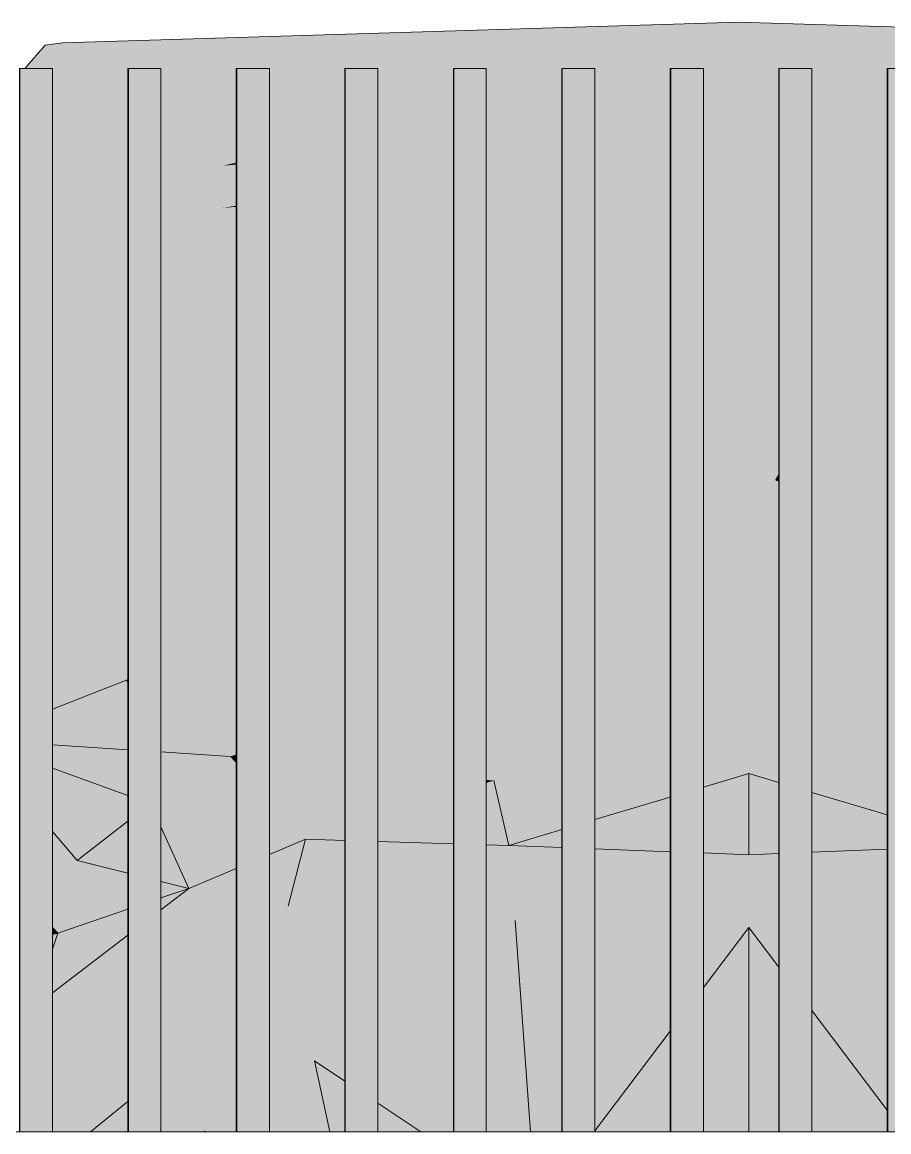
# Model space of a CAD drawing. Header units: millimetres. Extents: x 365175 to 2667127, y -330297 to -162108.
# Drawn here: x 1852694 to 1853493, y -318911 to -317888 of the extents above; entities that cross this region are included whole.
import ezdxf

# ---------------------------------------------------------------- set-up
doc = ezdxf.new("R2010")
doc.units = ezdxf.units.MM
doc.header["$MEASUREMENT"] = 0
doc.layers.add('Cars', color=7, linetype='Continuous')
doc.layers.add('TopoAlt', color=7, linetype='Continuous')

# ---------------------------------------------------------------- blocks, each defined once
blk = doc.blocks.new('Élément de coupe_582_6', base_point=(1445436.1, -319511))
at = {"layer": 'TopoAlt', "color": 190, "linetype": 'Continuous', "lineweight": 5, "true_color": 0x8002ff}
blk.add_line((1854698.7, -318911), (1838007, -318911), dxfattribs=at)
blk = doc.blocks.new('Élément de coupe_594_6', base_point=(1445436.1, -319511))
at = {"linetype": 'Continuous', "lineweight": 0, "true_color": 0x000000}
for points in [[(1853491.3, -317931), (1853491.3, -318911), (1853491.7, -318911), (1853491.7, -317931)], [(1853491.3, -317931), (1853491.3, -318911), (1853491.7, -318911), (1853491.7, -317931)], [(1853491.7, -317931), (1853491.7, -318911), (1853521.7, -318911), (1853521.7, -317931)]]:
    blk.add_hatch(color=18, dxfattribs=at).paths.add_polyline_path(points)
at = {"color": 18, "linetype": 'Continuous', "lineweight": 5, "true_color": 0x330000}
for p, q in [((1853491.3, -317931), (1853491.7, -317931)), ((1853491.3, -318911), (1853491.3, -317931)), ((1853491.7, -317931), (1853521.7, -317931)), ((1853491.7, -318911), (1853491.7, -317931)), ((1853521.7, -318911), (1853521.7, -317931))]:
    blk.add_line(p, q, dxfattribs=at)
blk = doc.blocks.new('Élément de coupe_595_6', base_point=(1445436.1, -319511))
at = {"linetype": 'Continuous', "lineweight": 0, "true_color": 0x000000}
for points in [[(1853391.3, -317931), (1853391.3, -318911), (1853391.7, -318911), (1853391.7, -317931)], [(1853391.3, -317931), (1853391.3, -318911), (1853391.7, -318911), (1853391.7, -317931)], [(1853391.7, -317931), (1853391.7, -318911), (1853421.7, -318911), (1853421.7, -317931)]]:
    blk.add_hatch(color=18, dxfattribs=at).paths.add_polyline_path(points)
at = {"color": 18, "linetype": 'Continuous', "lineweight": 5, "true_color": 0x330000}
for p, q in [((1853391.3, -317931), (1853391.7, -317931)), ((1853391.3, -318911), (1853391.3, -317931)), ((1853391.7, -317931), (1853421.7, -317931)), ((1853391.7, -318911), (1853391.7, -317931)), ((1853421.7, -318911), (1853421.7, -317931))]:
    blk.add_line(p, q, dxfattribs=at)
blk = doc.blocks.new('Élément de coupe_596_6', base_point=(1445436.1, -319511))
at = {"linetype": 'Continuous', "lineweight": 0, "true_color": 0x000000}
for points in [[(1853291.3, -317931), (1853291.3, -318911), (1853291.8, -318911), (1853291.8, -317931)], [(1853291.3, -317931), (1853291.3, -318911), (1853291.8, -318911), (1853291.8, -317931)], [(1853291.8, -317931), (1853291.8, -318911), (1853321.8, -318911), (1853321.8, -317931)]]:
    blk.add_hatch(color=18, dxfattribs=at).paths.add_polyline_path(points)
at = {"color": 18, "linetype": 'Continuous', "lineweight": 5, "true_color": 0x330000}
for p, q in [((1853291.3, -317931), (1853291.8, -317931)), ((1853291.3, -318911), (1853291.3, -317931)), ((1853291.8, -317931), (1853321.8, -317931)), ((1853291.8, -318911), (1853291.8, -317931)), ((1853321.8, -318911), (1853321.8, -317931))]:
    blk.add_line(p, q, dxfattribs=at)
blk = doc.blocks.new('Élément de coupe_597_6', base_point=(1445436.1, -319511))
at = {"linetype": 'Continuous', "lineweight": 0, "true_color": 0x000000}
for points in [[(1853191.4, -317931), (1853191.4, -318911), (1853191.8, -318911), (1853191.8, -317931)], [(1853191.4, -317931), (1853191.4, -318911), (1853191.8, -318911), (1853191.8, -317931)], [(1853191.8, -317931), (1853191.8, -318911), (1853221.8, -318911), (1853221.8, -317931)]]:
    blk.add_hatch(color=18, dxfattribs=at).paths.add_polyline_path(points)
at = {"color": 18, "linetype": 'Continuous', "lineweight": 5, "true_color": 0x330000}
for p, q in [((1853191.4, -317931), (1853191.8, -317931)), ((1853191.4, -318911), (1853191.4, -317931)), ((1853191.8, -317931), (1853221.8, -317931)), ((1853191.8, -318911), (1853191.8, -317931)), ((1853221.8, -318911), (1853221.8, -317931))]:
    blk.add_line(p, q, dxfattribs=at)
blk = doc.blocks.new('Élément de coupe_598_6', base_point=(1445436.1, -319511))
at = {"linetype": 'Continuous', "lineweight": 0, "true_color": 0x000000}
for points in [[(1853091.4, -318911), (1853091.8, -318911), (1853091.8, -317931), (1853091.4, -317931)], [(1853091.4, -318911), (1853091.8, -318911), (1853091.8, -317931), (1853091.4, -317931)], [(1853091.8, -317931), (1853091.8, -318911), (1853121.8, -318911), (1853121.8, -317931)]]:
    blk.add_hatch(color=18, dxfattribs=at).paths.add_polyline_path(points)
at = {"color": 18, "linetype": 'Continuous', "lineweight": 5, "true_color": 0x330000}
for p, q in [((1853091.4, -317931), (1853091.8, -317931)), ((1853091.4, -318911), (1853091.4, -317931)), ((1853091.8, -317931), (1853121.8, -317931)), ((1853091.8, -318911), (1853091.8, -317931)), ((1853121.8, -318911), (1853121.8, -317931))]:
    blk.add_line(p, q, dxfattribs=at)
blk = doc.blocks.new('Élément de coupe_599_6', base_point=(1445436.1, -319511))
at = {"linetype": 'Continuous', "lineweight": 0, "true_color": 0x000000}
for points in [[(1852991.4, -318911), (1852991.8, -318911), (1852991.8, -317931), (1852991.4, -317931)], [(1852991.4, -318911), (1852991.8, -318911), (1852991.8, -317931), (1852991.4, -317931)], [(1852991.8, -317931), (1852991.8, -318911), (1853021.8, -318911), (1853021.8, -317931)]]:
    blk.add_hatch(color=18, dxfattribs=at).paths.add_polyline_path(points)
at = {"color": 18, "linetype": 'Continuous', "lineweight": 5, "true_color": 0x330000}
for p, q in [((1852991.4, -317931), (1852991.8, -317931)), ((1852991.4, -318911), (1852991.4, -317931)), ((1852991.8, -317931), (1853021.8, -317931)), ((1852991.8, -318911), (1852991.8, -317931)), ((1853021.8, -318911), (1853021.8, -317931))]:
    blk.add_line(p, q, dxfattribs=at)
blk = doc.blocks.new('Élément de coupe_600_6', base_point=(1445436.1, -319511))
at = {"linetype": 'Continuous', "lineweight": 0, "true_color": 0x000000}
for points in [[(1852891.4, -318911), (1852891.9, -318911), (1852891.9, -317931), (1852891.4, -317931)], [(1852891.4, -318911), (1852891.9, -318911), (1852891.9, -317931), (1852891.4, -317931)], [(1852891.9, -317931), (1852891.9, -318911), (1852921.9, -318911), (1852921.9, -317931)]]:
    blk.add_hatch(color=18, dxfattribs=at).paths.add_polyline_path(points)
at = {"color": 18, "linetype": 'Continuous', "lineweight": 5, "true_color": 0x330000}
for p, q in [((1852891.4, -317931), (1852891.9, -317931)), ((1852891.4, -318911), (1852891.4, -317931)), ((1852891.9, -317931), (1852921.9, -317931)), ((1852891.9, -318911), (1852891.9, -317931)), ((1852921.9, -318911), (1852921.9, -317931))]:
    blk.add_line(p, q, dxfattribs=at)
blk = doc.blocks.new('Élément de coupe_601_6', base_point=(1445436.1, -319511))
at = {"linetype": 'Continuous', "lineweight": 0, "true_color": 0x000000}
for points in [[(1852791.5, -318911), (1852791.9, -318911), (1852791.9, -317931), (1852791.5, -317931)], [(1852791.5, -318911), (1852791.9, -318911), (1852791.9, -317931), (1852791.5, -317931)], [(1852791.9, -317931), (1852791.9, -318911), (1852821.9, -318911), (1852821.9, -317931)]]:
    blk.add_hatch(color=18, dxfattribs=at).paths.add_polyline_path(points)
at = {"color": 18, "linetype": 'Continuous', "lineweight": 5, "true_color": 0x330000}
for p, q in [((1852791.5, -317931), (1852791.9, -317931)), ((1852791.5, -318911), (1852791.5, -317931)), ((1852791.9, -317931), (1852821.9, -317931)), ((1852791.9, -318911), (1852791.9, -317931)), ((1852821.9, -318911), (1852821.9, -317931))]:
    blk.add_line(p, q, dxfattribs=at)
blk = doc.blocks.new('Élément de coupe_602_6', base_point=(1445436.1, -319511))
at = {"linetype": 'Continuous', "lineweight": 0, "true_color": 0x000000}
for points in [[(1852691.5, -318911), (1852691.9, -318911), (1852691.9, -317931), (1852691.5, -317931)], [(1852691.5, -318911), (1852691.9, -318911), (1852691.9, -317931), (1852691.5, -317931)], [(1852691.9, -317931), (1852691.9, -318911), (1852721.9, -318911), (1852721.9, -317931)]]:
    blk.add_hatch(color=18, dxfattribs=at).paths.add_polyline_path(points)
at = {"color": 18, "linetype": 'Continuous', "lineweight": 5, "true_color": 0x330000}
for p, q in [((1852691.5, -317931), (1852691.9, -317931)), ((1852691.5, -318911), (1852691.5, -317931)), ((1852691.9, -317931), (1852721.9, -317931)), ((1852691.9, -318911), (1852691.9, -317931)), ((1852721.9, -318911), (1852721.9, -317931))]:
    blk.add_line(p, q, dxfattribs=at)
blk = doc.blocks.new('Élément de coupe_771_6', base_point=(1445436.1, -319511))
at = {"layer": 'Cars', "linetype": 'Continuous', "lineweight": 0, "true_color": 0x000000}
for points in [[(1853352.8, -317891), (1853354.4, -317888.3), (1852715.3, -317909.4)], [(1852731.2, -317907.2), (1852715.3, -317909.4), (1853354.4, -317888.3)], [(1853352.8, -317891), (1852715.3, -317909.4), (1852716.2, -317931), (1852721.9, -317931), (1852721.9, -317935)], [(1852721.9, -317935), (1852721.9, -317935.3), (1852791.5, -317933.2), (1852791.5, -317931), (1852821.9, -317931), (1852821.9, -317932.3), (1853352.7, -317916.6), (1853352.8, -317891)], [(1853352.7, -317916.6), (1853989.3, -317931.5), (1853352.8, -317891)], [(1853354.4, -317888.3), (1853352.8, -317891), (1853991.3, -317907.5)], [(1853991.3, -317907.5), (1853352.8, -317891), (1853989.3, -317931.5)], [(1852715.3, -317909.4), (1852696.6, -317931), (1852716.2, -317931)], [(1852821.9, -317932.3), (1852821.9, -317973.2), (1852891.4, -317965.7), (1852891.4, -317931), (1852921.9, -317931), (1852921.9, -317962.5), (1852991.4, -317955.1), (1852991.4, -317931), (1853021.8, -317931), (1853021.8, -317951.8), (1853091.4, -317944.4), (1853091.4, -317931), (1853121.8, -317931), (1853121.8, -317941.2), (1853191.4, -317933.8), (1853191.4, -317931), (1853217.5, -317931), (1853352.7, -317916.6)], [(1853217.5, -317931), (1853221.8, -317931), (1853221.8, -317945.3), (1853352.7, -317916.6)], [(1853221.8, -317945.3), (1853221.8, -317991.5), (1853291.3, -317985.6), (1853291.3, -317931), (1853321.8, -317931), (1853321.8, -317983), (1853352.5, -317980.4), (1853352.7, -317916.6)], [(1853352.7, -317916.6), (1853352.5, -317980.4), (1853391.3, -317983.6), (1853391.3, -317931), (1853419, -317931)], [(1853352.7, -317916.6), (1853419, -317931), (1853421.7, -317931), (1853421.7, -317931.6), (1853491.3, -317946.7), (1853491.3, -317934.3)], [(1853352.7, -317916.6), (1853491.3, -317934.3), (1853491.3, -317931), (1853521.7, -317931), (1853521.7, -317938.2), (1853591.2, -317947), (1853591.2, -317931), (1853621.7, -317931), (1853621.7, -317950.9), (1853691.2, -317959.8), (1853691.2, -317931), (1853721.7, -317931), (1853721.7, -317963.7), (1853791.2, -317972.6), (1853791.2, -317931), (1853821.6, -317931), (1853821.6, -317976.5), (1853886.8, -317984.8), (1853891.2, -317982.5), (1853891.2, -317931), (1853921.6, -317931), (1853921.6, -317966.7), (1853989.3, -317931.5)], [(1853491.3, -317946.7), (1853421.7, -317931.6), (1853421.7, -317986.1), (1853491.3, -317991.9)], [(1852721.9, -317937.8), (1852791.5, -317967.5), (1852791.5, -317933.2), (1852721.9, -317935.3)], [(1852791.5, -317967.5), (1852721.9, -317937.8), (1852721.9, -318010.4), (1852791.5, -317981.6)], [(1853121.8, -317967.3), (1853191.4, -317952), (1853191.4, -317933.8), (1853121.8, -317941.2)], [(1853021.8, -317989.2), (1853091.4, -317973.9), (1853091.4, -317944.4), (1853021.8, -317951.8)], [(1853191.4, -317952), (1853121.8, -317967.3), (1853121.8, -318000), (1853191.4, -317994.1)], [(1852921.9, -318011.1), (1852991.4, -317995.9), (1852991.4, -317955.1), (1852921.9, -317962.5)], [(1852821.9, -317973.2), (1852821.9, -317983.6), (1852878.7, -318020.6), (1852891.4, -318017.8), (1852891.4, -317965.7)], [(1852721.9, -318010.4), (1852721.9, -318046.2), (1852791.5, -317988.5), (1852791.5, -317981.6)], [(1852821.9, -317983.6), (1852821.9, -318035.1), (1852878.7, -318020.6)], [(1853021.8, -318008.5), (1853091.4, -318002.6), (1853091.4, -317973.9), (1853021.8, -317989.2)], [(1853352.5, -317980.4), (1853321.8, -317987.6), (1853321.8, -318035.1), (1853352.7, -318034.3)], [(1853321.8, -317985.5), (1853352.5, -317980.4), (1853321.8, -317983)], [(1853321.8, -317987.6), (1853352.5, -317980.4), (1853321.8, -317985.5)], [(1853391.3, -317986.9), (1853352.5, -317980.4), (1853391.3, -317989)], [(1853352.5, -317980.4), (1853391.3, -317986.9), (1853391.3, -317983.6)], [(1853391.3, -317989), (1853352.5, -317980.4), (1853352.7, -318034.3), (1853391.3, -318035.1)], [(1852721.9, -318046.2), (1852721.9, -318060.5), (1852791.5, -318042.8), (1852791.5, -317988.5)], [(1853191.4, -317994.1), (1853121.8, -318000), (1853121.8, -318018.9), (1853191.4, -318007.3)], [(1853221.8, -318002.2), (1853291.3, -317990.6), (1853291.3, -317985.6), (1853221.8, -317991.5)], [(1853291.3, -317990.6), (1853221.8, -318002.2), (1853221.8, -318011), (1853291.3, -317994.7)], [(1853491.3, -317991.9), (1853421.7, -317986.1), (1853421.7, -317991.9), (1853491.3, -318003.5)], [(1853491.3, -318003.5), (1853421.7, -317991.9), (1853421.7, -317995.7), (1853491.3, -318011.1)], [(1852991.4, -317995.9), (1852921.9, -318011.1), (1852921.9, -318017), (1852991.4, -318011.1)], [(1853021.8, -318008.5), (1853021.8, -318035.6), (1853091.4, -318024), (1853091.4, -318002.6)], [(1853291.3, -317994.7), (1853221.8, -318011), (1853221.8, -318037.5), (1853291.3, -318035.8)], [(1853491.3, -318011.1), (1853421.7, -317995.7), (1853421.7, -318035.8), (1853491.3, -318037.3)], [(1852921.9, -318052.3), (1852991.4, -318040.7), (1852991.4, -318011.1), (1852921.9, -318017)], [(1853191.4, -318007.3), (1853121.8, -318018.9), (1853121.8, -318034.5), (1853191.4, -318018.2)], [(1852821.9, -318035.1), (1852821.9, -318045.4), (1852878.7, -318020.6)], [(1852878.7, -318020.6), (1852821.9, -318045.4), (1852821.9, -318072.3), (1852878.8, -318059.5)], [(1852878.7, -318020.6), (1852891.4, -318019.5), (1852891.4, -318017.8)], [(1852891.4, -318019.5), (1852878.7, -318020.6), (1852878.8, -318059.5), (1852891.4, -318057.4)], [(1853021.8, -318047), (1853091.4, -318040.9), (1853091.4, -318024), (1853021.8, -318035.6)], [(1853121.8, -318034.5), (1853121.8, -318039.9), (1853191.4, -318038.2), (1853191.4, -318018.2)], [(1853321.8, -318035.1), (1853321.8, -318055.1), (1853352.7, -318034.3)], [(1853321.8, -318295.4), (1853355.1, -318296.1), (1853352.7, -318034.3), (1853321.8, -318055.1)], [(1853352.7, -318034.3), (1853355.1, -318296.1), (1853391.3, -318295.3), (1853391.3, -318059.9)], [(1853352.7, -318034.3), (1853391.3, -318059.9), (1853391.3, -318035.1)], [(1852721.9, -318060.5), (1852721.9, -318089), (1852791.5, -318058.7), (1852791.5, -318042.8)], [(1852921.9, -318052.3), (1852921.9, -318055.7), (1852991.4, -318049.7), (1852991.4, -318040.7)], [(1853021.8, -318190.3), (1853091.4, -318049.3), (1853091.4, -318040.9), (1853021.8, -318047)], [(1853121.8, -318188.9), (1853191.4, -318142.4), (1853191.4, -318038.2), (1853121.8, -318039.9)], [(1853221.8, -318122), (1853291.3, -318075.4), (1853291.3, -318035.8), (1853221.8, -318037.5)], [(1853491.3, -318037.3), (1853421.7, -318035.8), (1853421.7, -318080.1), (1853491.3, -318126.2)], [(1852991.4, -318049.7), (1852921.9, -318055.7), (1852921.9, -318163.4), (1852973.5, -318288.2), (1852991.4, -318252)], [(1853091.4, -318049.3), (1853021.8, -318190.3), (1853021.8, -318255.9), (1853091.4, -318209.3)], [(1852721.9, -318089), (1852721.9, -318094.9), (1852791.5, -318079.2), (1852791.5, -318058.7)], [(1852878.8, -318059.5), (1852821.9, -318133.8), (1852821.9, -318290.8), (1852891.4, -318289.6), (1852891.4, -318089.9)], [(1852878.8, -318059.5), (1852821.9, -318072.3), (1852821.9, -318133.8)], [(1852878.8, -318059.5), (1852891.4, -318058.4), (1852891.4, -318057.4)], [(1852878.8, -318059.5), (1852891.4, -318089.9), (1852891.4, -318058.4)], [(1853221.8, -318293.3), (1853291.3, -318294.8), (1853291.3, -318075.4), (1853221.8, -318122)], [(1852721.9, -318094.9), (1852721.9, -318264.4), (1852791.5, -318173.6), (1852791.5, -318079.2)], [(1853421.7, -318294.7), (1853491.3, -318293.3), (1853491.3, -318126.2), (1853421.7, -318080.1)], [(1853421.7, -318294.7), (1853491.3, -318293.3), (1853491.3, -318130), (1853421.7, -318251.3)], [(1853121.8, -318291.3), (1853191.4, -318292.7), (1853191.4, -318142.4), (1853121.8, -318188.9)], [(1852921.9, -318289.1), (1852973.5, -318288.2), (1852921.9, -318163.4)], [(1852721.9, -318264.4), (1852721.9, -318292.5), (1852791.5, -318291.3), (1852791.5, -318173.6)], [(1853091.4, -318209.3), (1853021.8, -318255.9), (1853021.8, -318289.2), (1853091.4, -318290.7)], [(1852973.5, -318288.2), (1852991.4, -318276.3), (1852991.4, -318252)], [(1852991.4, -318276.3), (1852973.5, -318288.2), (1852991.4, -318288.6)], [(1852821.9, -318290.8), (1852821.9, -318349.3), (1852891.4, -318321.3), (1852891.4, -318289.6)], [(1852921.9, -318423.8), (1852991.4, -318429.4), (1852991.4, -318326), (1852973.5, -318288.2), (1852921.9, -318309)], [(1852973.5, -318288.2), (1852921.9, -318289.1), (1852921.9, -318309)], [(1852991.4, -318288.6), (1852973.5, -318288.2), (1852991.4, -318326)], [(1853021.8, -318390.5), (1853042.1, -318433.5), (1853091.4, -318411.8), (1853091.4, -318290.7), (1853021.8, -318289.2)], [(1852791.5, -318291.3), (1852721.9, -318292.5), (1852721.9, -318389.6), (1852791.5, -318361.6)], [(1853191.4, -318292.7), (1853121.8, -318291.3), (1853121.8, -318398.5), (1853191.4, -318368)], [(1853221.8, -318293.3), (1853221.8, -318354.6), (1853291.3, -318324.1), (1853291.3, -318294.8)], [(1853321.8, -318295.4), (1853321.8, -318310.7), (1853355.1, -318296.1)], [(1853321.8, -318424.1), (1853357.5, -318422.9), (1853355.1, -318296.1), (1853321.8, -318310.7)], [(1853355.1, -318296.1), (1853391.3, -318311.8), (1853391.3, -318295.3)], [(1853355.1, -318296.1), (1853357.5, -318422.9), (1853391.3, -318424), (1853391.3, -318311.8)], [(1853491.3, -318293.3), (1853421.7, -318294.7), (1853421.7, -318324.9), (1853491.3, -318355)], [(1853491.3, -318293.3), (1853421.7, -318294.7), (1853421.7, -318324.9), (1853491.3, -318355)], [(1853357.5, -318422.9), (1853391.3, -318424), (1853391.3, -318311.8), (1853387.9, -318310.3), (1853356.4, -318365.2)], [(1853391.3, -318304.3), (1853387.9, -318310.3), (1853391.3, -318311.8)], [(1852821.9, -318415.8), (1852891.4, -318421.4), (1852891.4, -318321.3), (1852821.9, -318349.3)], [(1853221.8, -318354.6), (1853221.8, -318427.4), (1853291.3, -318425.1), (1853291.3, -318324.1)], [(1853421.7, -318324.9), (1853421.7, -318425), (1853491.3, -318427.3), (1853491.3, -318355)], [(1853421.7, -318324.9), (1853421.7, -318425), (1853491.3, -318427.3), (1853491.3, -318355)], [(1852721.9, -318407.8), (1852791.5, -318413.4), (1852791.5, -318361.6), (1852721.9, -318389.6)], [(1853191.4, -318368), (1853121.8, -318398.5), (1853121.8, -318430.8), (1853191.4, -318428.4)], [(1853322.6, -318424), (1853357.5, -318422.9), (1853356.4, -318365.2)], [(1853021.8, -318431.8), (1853042.1, -318433.5), (1853021.8, -318390.5)], [(1852721.9, -318407.8), (1852721.9, -318438.9), (1852791.5, -318437.7), (1852791.5, -318413.4)], [(1853042.1, -318433.5), (1853091.4, -318431.8), (1853091.4, -318411.8)], [(1852821.9, -318415.8), (1852821.9, -318437.2), (1852891.4, -318436), (1852891.4, -318421.4)], [(1852921.9, -318435.5), (1852991.4, -318434.3), (1852991.4, -318429.4), (1852921.9, -318423.8)], [(1853357.5, -318422.9), (1853321.8, -318427.5), (1853321.8, -318436.8), (1853358.6, -318435.1)], [(1853321.8, -318426), (1853357.5, -318422.9), (1853321.8, -318424.1)], [(1853321.8, -318426), (1853321.8, -318427.5), (1853357.5, -318422.9)], [(1853357.5, -318422.9), (1853321.8, -318427.5), (1853321.8, -318436.8), (1853358.6, -318435.1)], [(1853321.8, -318426), (1853357.5, -318422.9), (1853322.6, -318424), (1853321.8, -318425.6)], [(1853321.8, -318426), (1853321.8, -318427.5), (1853357.5, -318422.9)], [(1853357.5, -318422.9), (1853391.3, -318427), (1853391.3, -318425.9)], [(1853357.5, -318422.9), (1853391.3, -318427), (1853391.3, -318425.9)], [(1853391.3, -318424), (1853357.5, -318422.9), (1853391.3, -318425.9)], [(1853391.3, -318424), (1853357.5, -318422.9), (1853391.3, -318425.9)], [(1853357.5, -318422.9), (1853358.6, -318435.1), (1853391.3, -318436.6), (1853391.3, -318427)], [(1853357.5, -318422.9), (1853358.6, -318435.1), (1853391.3, -318436.6), (1853391.3, -318427)], [(1853021.8, -318431.8), (1853021.8, -318433.8), (1853042.1, -318433.5)], [(1853021.8, -318435.3), (1853021.8, -318451.5), (1853035.3, -318451.5), (1853042.1, -318433.5)], [(1853021.8, -318433.8), (1853021.8, -318435.3), (1853042.1, -318433.5)], [(1853042.1, -318433.5), (1853035.3, -318451.5), (1853091.4, -318446.5), (1853091.4, -318431.8)], [(1853191.4, -318428.4), (1853121.8, -318430.8), (1853121.8, -318443.8), (1853191.4, -318437.6)], [(1853221.8, -318427.4), (1853221.8, -318434.9), (1853291.3, -318428.8), (1853291.3, -318425.1)], [(1853221.8, -318440.3), (1853291.3, -318431.4), (1853291.3, -318428.8), (1853221.8, -318434.9)], [(1853221.8, -318440.3), (1853221.8, -318441.4), (1853291.3, -318438.2), (1853291.3, -318431.4)], [(1853421.7, -318425), (1853421.7, -318428.6), (1853491.3, -318434.8), (1853491.3, -318427.3)], [(1853421.7, -318425), (1853421.7, -318428.6), (1853491.3, -318434.8), (1853491.3, -318427.3)], [(1853421.7, -318430.8), (1853491.3, -318439.3), (1853491.3, -318434.8), (1853421.7, -318428.6)], [(1853421.7, -318430.8), (1853491.3, -318439.3), (1853491.3, -318434.8), (1853421.7, -318428.6)], [(1853421.7, -318430.8), (1853421.7, -318438), (1853491.3, -318441.2), (1853491.3, -318439.3)], [(1853421.7, -318430.8), (1853421.7, -318438), (1853491.3, -318441.2), (1853491.3, -318439.3)], [(1852721.9, -318438.9), (1852721.9, -318439.8), (1852791.5, -318445.8), (1852791.5, -318437.7)], [(1852721.9, -318439.8), (1852721.9, -318445.1), (1852789.3, -318495.1), (1852791.5, -318493.5), (1852791.5, -318445.8)], [(1852891.4, -318436), (1852821.9, -318437.2), (1852821.9, -318448.4), (1852848.2, -318450.6), (1852891.4, -318446.8)], [(1852921.9, -318444.1), (1852991.4, -318438), (1852991.4, -318434.3), (1852921.9, -318435.5)], [(1852991.4, -318438), (1852921.9, -318444.1), (1852921.9, -318451), (1852991.4, -318451.3)], [(1853121.8, -318443.8), (1853121.8, -318446.8), (1853191.4, -318442.9), (1853191.4, -318437.6)], [(1853121.8, -318446.8), (1853121.8, -318484.6), (1853191.4, -318450.6), (1853191.4, -318442.9)], [(1853291.3, -318438.2), (1853221.8, -318441.4), (1853221.8, -318467.6), (1853291.3, -318451.1)], [(1853321.8, -318436.8), (1853321.8, -318443.9), (1853358.6, -318435.1)], [(1853321.8, -318488), (1853363.3, -318486.2), (1853358.6, -318435.1), (1853321.8, -318443.9)], [(1853321.8, -318436.8), (1853321.8, -318443.9), (1853358.6, -318435.1)], [(1853321.8, -318462), (1853361.7, -318468.1), (1853358.6, -318435.1), (1853321.8, -318443.9)], [(1853391.3, -318442.6), (1853358.6, -318435.1), (1853363.3, -318486.2), (1853391.3, -318487.5)], [(1853391.3, -318436.6), (1853358.6, -318435.1), (1853391.3, -318442.6)], [(1853391.3, -318436.6), (1853358.6, -318435.1), (1853391.3, -318442.6)], [(1853358.6, -318435.1), (1853361.7, -318468.1), (1853391.3, -318475.3), (1853391.3, -318442.6)], [(1853421.7, -318438), (1853421.7, -318449.6), (1853491.3, -318465.7), (1853491.3, -318441.2)], [(1853421.7, -318438), (1853421.7, -318449.6), (1853491.3, -318465.7), (1853491.3, -318441.2)], [(1852721.9, -318445.1), (1852721.9, -318521.4), (1852789.3, -318495.1)], [(1852848.2, -318450.6), (1852821.9, -318448.4), (1852821.9, -318470.5)], [(1852821.9, -318470.5), (1852821.9, -318489.3), (1852891.4, -318477), (1852891.4, -318450.8), (1852848.2, -318450.6)], [(1852848.2, -318450.6), (1852891.4, -318450.8), (1852891.4, -318446.8)], [(1852921.9, -318451), (1852921.9, -318471.6), (1852991.4, -318459.3), (1852991.4, -318451.3)], [(1853021.8, -318453.9), (1853035.3, -318451.5), (1853021.8, -318451.5)], [(1853021.8, -318453.9), (1853021.8, -318497.2), (1853091.4, -318497.8), (1853091.4, -318495.2), (1853035.3, -318451.5)], [(1853091.4, -318446.5), (1853035.3, -318451.5), (1853091.4, -318448.4)], [(1853091.4, -318448.4), (1853035.3, -318451.5), (1853091.4, -318495.2)], [(1853121.8, -318484.6), (1853121.8, -318491.4), (1853191.4, -318474.9), (1853191.4, -318450.6)], [(1853221.8, -318492.3), (1853291.3, -318489.3), (1853291.3, -318451.1), (1853221.8, -318467.6)], [(1853421.7, -318449.6), (1853421.7, -318488.8), (1853491.3, -318491.9), (1853491.3, -318465.7)], [(1853421.7, -318482.6), (1853452.9, -318490.2), (1853491.3, -318491.9), (1853491.3, -318465.7), (1853421.7, -318449.6)], [(1852991.4, -318459.3), (1852921.9, -318471.6), (1852921.9, -318496.3), (1852991.4, -318496.9)], [(1853121.8, -318491.4), (1853121.8, -318496.7), (1853191.4, -318493.7), (1853191.4, -318474.9)], [(1852821.9, -318495.4), (1852891.4, -318496), (1852891.4, -318477), (1852821.9, -318489.3)], [(1852721.9, -318554.4), (1852791.5, -318558.9), (1852791.5, -318496.7), (1852789.3, -318495.1), (1852721.9, -318521.4)], [(1852791.5, -318493.5), (1852789.3, -318495.1), (1852791.5, -318494.7)], [(1852791.5, -318494.7), (1852789.3, -318495.1), (1852791.5, -318495.1)], [(1852789.3, -318495.1), (1852791.5, -318496.7), (1852791.5, -318495.1)], [(1852891.4, -318496), (1852821.9, -318495.4), (1852821.9, -318518.8), (1852885.7, -318565.1), (1852891.4, -318563.3)], [(1853121.8, -318569.2), (1853128.7, -318587.3), (1853191.4, -318560.3), (1853191.4, -318493.7), (1853121.8, -318496.7)], [(1853221.8, -318492.3), (1853221.8, -318547.2), (1853291.3, -318517.2), (1853291.3, -318489.3)], [(1853321.8, -318504.1), (1853363.3, -318486.2), (1853321.8, -318488)], [(1853321.8, -318504.1), (1853321.8, -318581.9), (1853363.7, -318580.8), (1853363.3, -318486.2)], [(1853363.3, -318486.2), (1853391.3, -318498.3), (1853391.3, -318487.5)], [(1853363.3, -318486.2), (1853363.7, -318580.8), (1853391.3, -318581.6), (1853391.3, -318498.3)], [(1853491.3, -318491.9), (1853421.7, -318488.8), (1853421.7, -318511.3), (1853491.3, -318541.2)], [(1853491.3, -318491.9), (1853452.9, -318490.2), (1853491.3, -318510.3)], [(1852921.9, -318496.3), (1852921.9, -318553.5), (1852991.4, -318531.1), (1852991.4, -318496.9)], [(1853021.8, -318497.2), (1853021.8, -318521.3), (1853091.4, -318498.9), (1853091.4, -318497.8)], [(1853021.8, -318577.5), (1853091.4, -318583.9), (1853091.4, -318498.9), (1853021.8, -318521.3)], [(1853491.3, -318541.2), (1853421.7, -318511.3), (1853421.7, -318582.4), (1853491.3, -318584.3)], [(1852821.9, -318560.9), (1852885.7, -318565.1), (1852821.9, -318518.8)], [(1853291.3, -318517.2), (1853221.8, -318547.2), (1853221.8, -318584.7), (1853291.3, -318582.8)], [(1852921.9, -318568.4), (1852991.4, -318574.8), (1852991.4, -318531.1), (1852921.9, -318553.5)], [(1852791.5, -318558.9), (1852721.9, -318554.4), (1852721.9, -318575.8), (1852791.5, -318601.1)], [(1852821.9, -318560.9), (1852821.9, -318602.8), (1852885.7, -318565.1)], [(1852821.9, -318610.8), (1852891.4, -318626.8), (1852891.4, -318571.4), (1852885.7, -318565.1), (1852821.9, -318602.8)], [(1852891.4, -318563.3), (1852885.7, -318565.1), (1852891.4, -318565.7)], [(1852885.7, -318565.1), (1852891.4, -318571.4), (1852891.4, -318565.7)], [(1853191.4, -318560.3), (1853128.7, -318587.3), (1853191.4, -318585.5)], [(1852721.9, -318575.8), (1852721.9, -318634.3), (1852744.7, -318661), (1852791.5, -318624.6), (1852791.5, -318601.1)], [(1852991.4, -318574.8), (1852921.9, -318568.4), (1852921.9, -318604.8), (1852955.2, -318641.4), (1852991.4, -318630.1)], [(1853121.8, -318586.7), (1853128.7, -318587.3), (1853121.8, -318569.2)], [(1853021.8, -318620.6), (1853091.4, -318598.9), (1853091.4, -318583.9), (1853021.8, -318577.5)], [(1853121.8, -318589.4), (1853128.7, -318587.3), (1853121.8, -318586.7)], [(1853121.8, -318589.4), (1853121.8, -318646.5), (1853142.5, -318647.1), (1853128.7, -318587.3)], [(1853191.4, -318585.5), (1853128.7, -318587.3), (1853142.5, -318647.1), (1853191.4, -318632.4)], [(1853221.8, -318584.7), (1853221.8, -318623.3), (1853291.3, -318602.5), (1853291.3, -318582.8)], [(1853321.8, -318653.9), (1853363.7, -318655.6), (1853363.7, -318580.8), (1853321.8, -318593.3)], [(1853321.8, -318593.3), (1853363.7, -318580.8), (1853321.8, -318581.9)], [(1853363.7, -318655.6), (1853391.3, -318654.5), (1853391.3, -318589.1), (1853363.7, -318580.8)], [(1853391.3, -318581.6), (1853363.7, -318580.8), (1853391.3, -318589.1)], [(1853421.7, -318598.2), (1853491.3, -318619), (1853491.3, -318584.3), (1853421.7, -318582.4)], [(1852921.9, -318604.8), (1852921.9, -318633.8), (1852955.2, -318641.4)], [(1853021.8, -318643.4), (1853091.4, -318645.5), (1853091.4, -318598.9), (1853021.8, -318620.6)], [(1853291.3, -318602.5), (1853221.8, -318623.3), (1853221.8, -318650.1), (1853291.3, -318652.8)], [(1853421.7, -318598.2), (1853421.7, -318653.3), (1853491.3, -318650.6), (1853491.3, -318619)], [(1852821.9, -318610.8), (1852821.9, -318630), (1852847.7, -318686.7), (1852891.4, -318668.3), (1852891.4, -318626.8)], [(1852791.5, -318624.6), (1852744.7, -318661), (1852791.5, -318672.7)], [(1852721.9, -318634.3), (1852721.9, -318655.2), (1852744.7, -318661)], [(1852821.9, -318630), (1852821.9, -318680.3), (1852847.7, -318686.7)], [(1852921.9, -318633.8), (1852921.9, -318655.4), (1852955.2, -318641.4)], [(1852991.4, -318630.1), (1852955.2, -318641.4), (1852991.4, -318642.5)], [(1853142.5, -318647.1), (1853191.4, -318649), (1853191.4, -318632.4)], [(1852955.2, -318641.4), (1852921.9, -318655.4), (1852921.9, -318699.9), (1852939.2, -318702.9)], [(1852955.2, -318641.4), (1852939.2, -318702.9), (1852991.4, -318688.6), (1852991.4, -318642.5)], [(1853021.8, -318643.4), (1853021.8, -318680.2), (1853091.4, -318661.1), (1853091.4, -318645.5)], [(1853121.8, -318646.5), (1853121.8, -318652.8), (1853142.5, -318647.1)], [(1853121.8, -318714.4), (1853148.4, -318716.1), (1853142.5, -318647.1), (1853121.8, -318652.8)], [(1853191.4, -318649), (1853142.5, -318647.1), (1853148.4, -318716.1), (1853191.4, -318704)], [(1852744.7, -318661), (1852721.9, -318655.2), (1852721.9, -318722.6), (1852727, -318727.8)], [(1853221.8, -318695.4), (1853291.3, -318675.9), (1853291.3, -318652.8), (1853221.8, -318650.1)], [(1853321.8, -318653.9), (1853321.8, -318667.3), (1853363.7, -318655.6)], [(1853321.8, -318667.3), (1853321.8, -318721.3), (1853363.7, -318722.6), (1853363.7, -318655.6)], [(1853363.7, -318655.6), (1853391.3, -318663.3), (1853391.3, -318654.5)], [(1853363.7, -318655.6), (1853363.7, -318722.6), (1853391.3, -318721.7), (1853391.3, -318663.3)], [(1853491.3, -318650.6), (1853421.7, -318653.3), (1853421.7, -318671.8), (1853491.3, -318691.3)], [(1852744.7, -318661), (1852727, -318727.8), (1852791.5, -318705.9), (1852791.5, -318672.7)], [(1852891.4, -318668.3), (1852847.7, -318686.7), (1852891.4, -318694.5)], [(1853091.4, -318661.1), (1853021.8, -318680.2), (1853021.8, -318708.1), (1853091.4, -318712.5)], [(1853221.8, -318718.3), (1853291.3, -318720.4), (1853291.3, -318675.9), (1853221.8, -318695.4)], [(1853421.7, -318671.8), (1853421.7, -318720.8), (1853491.3, -318718.6), (1853491.3, -318691.3)], [(1852821.9, -318680.3), (1852821.9, -318695.5), (1852847.7, -318686.7)], [(1852821.9, -318824.3), (1852821.9, -318871.8), (1852862.5, -318910.4), (1852847.7, -318686.7)], [(1852821.9, -318706.4), (1852821.9, -318824.3), (1852847.7, -318686.7)], [(1852821.9, -318695.5), (1852821.9, -318706.4), (1852847.7, -318686.7)], [(1852847.7, -318686.7), (1852862.5, -318910.4), (1852891.4, -318832.2), (1852891.4, -318694.5)], [(1852939.2, -318702.9), (1852991.4, -318706.2), (1852991.4, -318688.6)], [(1852921.9, -318699.9), (1852921.9, -318749.8), (1852939.2, -318702.9)], [(1852721.9, -318742.6), (1852721.9, -318782.8), (1852791.5, -318729.7), (1852791.5, -318705.9), (1852727, -318727.8)], [(1852939.2, -318702.9), (1852921.9, -318749.8), (1852921.9, -318872.3), (1852963.5, -318845.7)], [(1852939.2, -318702.9), (1852963.5, -318845.7), (1852991.4, -318826.1), (1852991.4, -318706.2)], [(1853021.8, -318708.1), (1853021.8, -318804.8), (1853091.4, -318756), (1853091.4, -318712.5)], [(1853148.4, -318716.1), (1853191.4, -318717.4), (1853191.4, -318704)], [(1853121.8, -318714.4), (1853121.8, -318734.7), (1853148.4, -318716.1)], [(1853121.8, -318911), (1853162.4, -318911), (1853148.4, -318716.1), (1853121.8, -318734.7)], [(1853148.4, -318716.1), (1853162.4, -318911), (1853191.4, -318911), (1853191.4, -318717.4)], [(1853221.8, -318718.3), (1853221.8, -318910.2), (1853291.3, -318818.2), (1853291.3, -318720.4)], [(1853491.3, -318718.6), (1853421.7, -318720.8), (1853421.7, -318799.3), (1853491.3, -318891.2)], [(1852721.9, -318722.6), (1852721.9, -318727.1), (1852727, -318727.8)], [(1852721.9, -318729), (1852727, -318727.8), (1852721.9, -318727.1)], [(1852721.9, -318729), (1852721.9, -318742.6), (1852727, -318727.8)], [(1852721.9, -318782.8), (1852721.9, -318808.5), (1852791.5, -318850.7), (1852791.5, -318729.7)], [(1853321.8, -318778), (1853363.7, -318722.6), (1853321.8, -318721.3)], [(1853321.8, -318911), (1853363.7, -318911), (1853363.7, -318722.6), (1853321.8, -318778)], [(1853363.7, -318722.6), (1853391.3, -318759.1), (1853391.3, -318721.7)], [(1853363.7, -318722.6), (1853363.7, -318911), (1853391.3, -318911), (1853391.3, -318759.1)], [(1853091.4, -318756), (1853021.8, -318804.8), (1853021.8, -318884.6), (1853061.3, -318911), (1853091.4, -318911)], [(1853491.3, -318891.2), (1853421.7, -318799.3), (1853421.7, -318911), (1853491.3, -318911)], [(1852721.9, -318911), (1852757, -318911), (1852791.5, -318883.1), (1852791.5, -318850.7), (1852721.9, -318808.5)], [(1853291.3, -318818.2), (1853221.8, -318910.2), (1853221.8, -318911), (1853291.3, -318911)], [(1852891.4, -318832.2), (1852862.5, -318910.4), (1852891.4, -318891.9)], [(1852963.5, -318845.7), (1852991.4, -318864.3), (1852991.4, -318826.1)], [(1852921.9, -318911), (1852977.7, -318911), (1852963.5, -318845.7), (1852921.9, -318872.3)], [(1852991.4, -318864.3), (1852963.5, -318845.7), (1852977.7, -318911), (1852991.4, -318911)], [(1852821.9, -318871.8), (1852821.9, -318911), (1852860.4, -318911), (1852862.5, -318910.4)], [(1852791.5, -318883.1), (1852757, -318911), (1852791.5, -318911)], [(1852891.4, -318891.9), (1852862.5, -318910.4), (1852863.8, -318911), (1852891.4, -318911)], [(1853021.8, -318911), (1853061.3, -318911), (1853021.8, -318884.6)], [(1852860.4, -318911), (1852862.3, -318911), (1852862.5, -318910.4)], [(1852862.3, -318911), (1852863.8, -318911), (1852862.5, -318910.4)]]:
    blk.add_hatch(color=18, dxfattribs=at).paths.add_polyline_path(points)
at = {"layer": 'Cars', "color": 7, "linetype": 'Continuous', "lineweight": 5}
for p, q in [((1853354.4, -317888.3), (1852731.2, -317907.2)), ((1853991.3, -317907.5), (1853354.4, -317888.3)), ((1852715.3, -317909.4), (1852696.6, -317931)), ((1852715.3, -317909.4), (1852731.2, -317907.2)), ((1852789.3, -318495.1), (1852721.9, -318521.4)), ((1852791.5, -318558.9), (1852721.9, -318554.4)), ((1852885.7, -318565.1), (1852821.9, -318560.9)), ((1852791.5, -318601.1), (1852721.9, -318575.8)), ((1853128.7, -318587.3), (1853142.5, -318647.1)), ((1853363.7, -318580.8), (1853321.8, -318593.3)), ((1853363.7, -318655.6), (1853363.7, -318580.8)), ((1853391.3, -318589.1), (1853363.7, -318580.8)), ((1853291.3, -318602.5), (1853221.8, -318623.3)), ((1853491.3, -318619), (1853421.7, -318598.2)), ((1852791.5, -318624.6), (1852744.7, -318661)), ((1852721.9, -318634.3), (1852744.7, -318661)), ((1852821.9, -318630), (1852847.7, -318686.7)), ((1853191.4, -318632.4), (1853142.5, -318647.1)), ((1852955.2, -318641.4), (1852921.9, -318655.4)), ((1852955.2, -318641.4), (1852939.2, -318702.9)), ((1852991.4, -318642.5), (1852955.2, -318641.4)), ((1853091.4, -318645.5), (1853021.8, -318643.4)), ((1853142.5, -318647.1), (1853121.8, -318646.5)), ((1853191.4, -318649), (1853142.5, -318647.1)), ((1853291.3, -318652.8), (1853221.8, -318650.1)), ((1853363.7, -318655.6), (1853321.8, -318653.9)), ((1853391.3, -318654.5), (1853363.7, -318655.6)), ((1853491.3, -318650.6), (1853421.7, -318653.3)), ((1852791.5, -318672.7), (1852744.7, -318661)), ((1852891.4, -318668.3), (1852847.7, -318686.7)), ((1852847.7, -318686.7), (1852821.9, -318680.3)), ((1852847.7, -318686.7), (1852821.9, -318706.4)), ((1852847.7, -318686.7), (1852821.9, -318695.5)), ((1852791.5, -318705.9), (1852727, -318727.8)), ((1853162.4, -318911), (1853148.4, -318716.1)), ((1852721.9, -318722.6), (1852727, -318727.8)), ((1852727, -318727.8), (1852721.9, -318727.1)), ((1852727, -318727.8), (1852721.9, -318742.6)), ((1852727, -318727.8), (1852721.9, -318729)), ((1852791.5, -318729.7), (1852721.9, -318782.8)), ((1853363.7, -318722.6), (1853321.8, -318778)), ((1853363.7, -318911), (1853363.7, -318722.6)), ((1853391.3, -318759.1), (1853363.7, -318722.6)), ((1853491.3, -318891.2), (1853421.7, -318799.3)), ((1853291.3, -318818.2), (1853221.8, -318910.2)), ((1852991.4, -318864.3), (1852963.5, -318845.7)), ((1852963.5, -318845.7), (1852977.7, -318911)), ((1852791.5, -318883.1), (1852757, -318911)), ((1853061.3, -318911), (1853021.8, -318884.6)), ((1852862.5, -318910.4), (1852860.4, -318911)), ((1852862.5, -318910.4), (1852862.3, -318911)), ((1852862.5, -318910.4), (1852863.8, -318911))]:
    blk.add_line(p, q, dxfattribs=at)

msp = doc.modelspace()

# ---------------------------------------------------------------- block references
at = {"lineweight": 0}
for name in ['Élément de coupe_602_6', 'Élément de coupe_601_6', 'Élément de coupe_600_6', 'Élément de coupe_599_6', 'Élément de coupe_598_6', 'Élément de coupe_597_6', 'Élément de coupe_596_6', 'Élément de coupe_595_6', 'Élément de coupe_594_6']:
    msp.add_blockref(name, (1445436.05, -319510.981), dxfattribs=at)
at = {"layer": 'Cars', "lineweight": 0}
msp.add_blockref('Élément de coupe_771_6', (1445436.05, -319510.981), dxfattribs=at)
at = {"layer": 'TopoAlt', "lineweight": 0}
msp.add_blockref('Élément de coupe_582_6', (1445436.05, -319510.981), dxfattribs=at)

doc.saveas('drawing.dxf')
